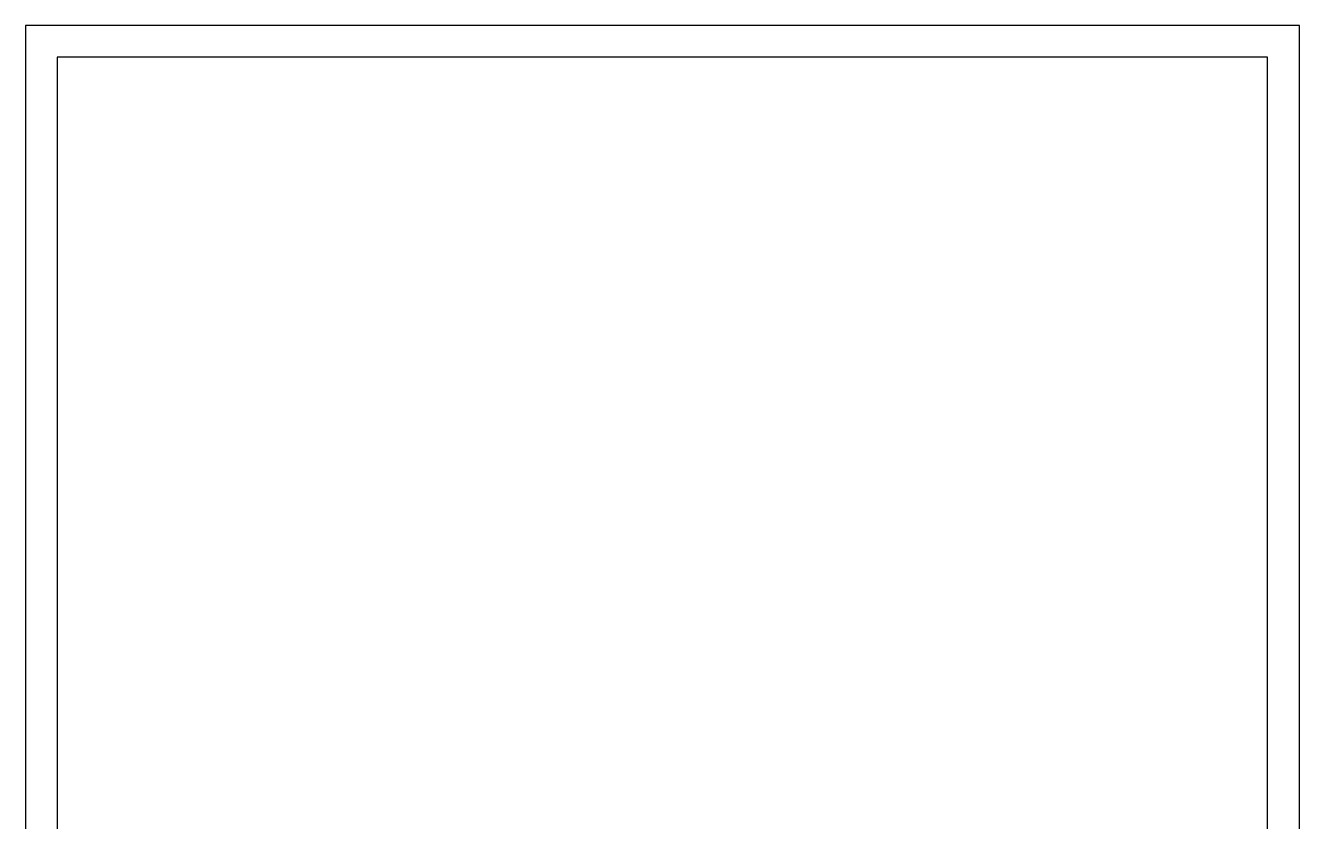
# Model space of a CAD drawing. Header units: millimetres. Extents: x 586 to 986, y -25 to 475.
# Drawn here: x 586.2 to 986.2, y 224.8 to 474.8 of the extents above; entities that cross this region are included whole.
import ezdxf

# ---------------------------------------------------------------- set-up
doc = ezdxf.new("R2010")
doc.units = ezdxf.units.MM
doc.header["$MEASUREMENT"] = 0
doc.layers.add('auxiliares', color=4, linetype='Continuous', true_color=0x00ffff)
doc.layers.add('Default', color=18, linetype='Continuous', true_color=0x000000)

msp = doc.modelspace()

# ---------------------------------------------------------------- linework, layer by layer
at = {"layer": 'auxiliares'}
for p, q in [((976.19, 464.81), (596.19, 464.81)), ((596.19, 464.81), (596.19, -15.19)), ((976.19, -15.19), (976.19, 464.81))]:
    msp.add_line(p, q, dxfattribs=at)
at = {"layer": 'Default'}
for p, q in [((986.19, 474.81), (586.19, 474.81)), ((586.19, 474.81), (586.19, -25.19)), ((986.19, -25.19), (986.19, 474.81))]:
    msp.add_line(p, q, dxfattribs=at)

doc.saveas('drawing.dxf')
